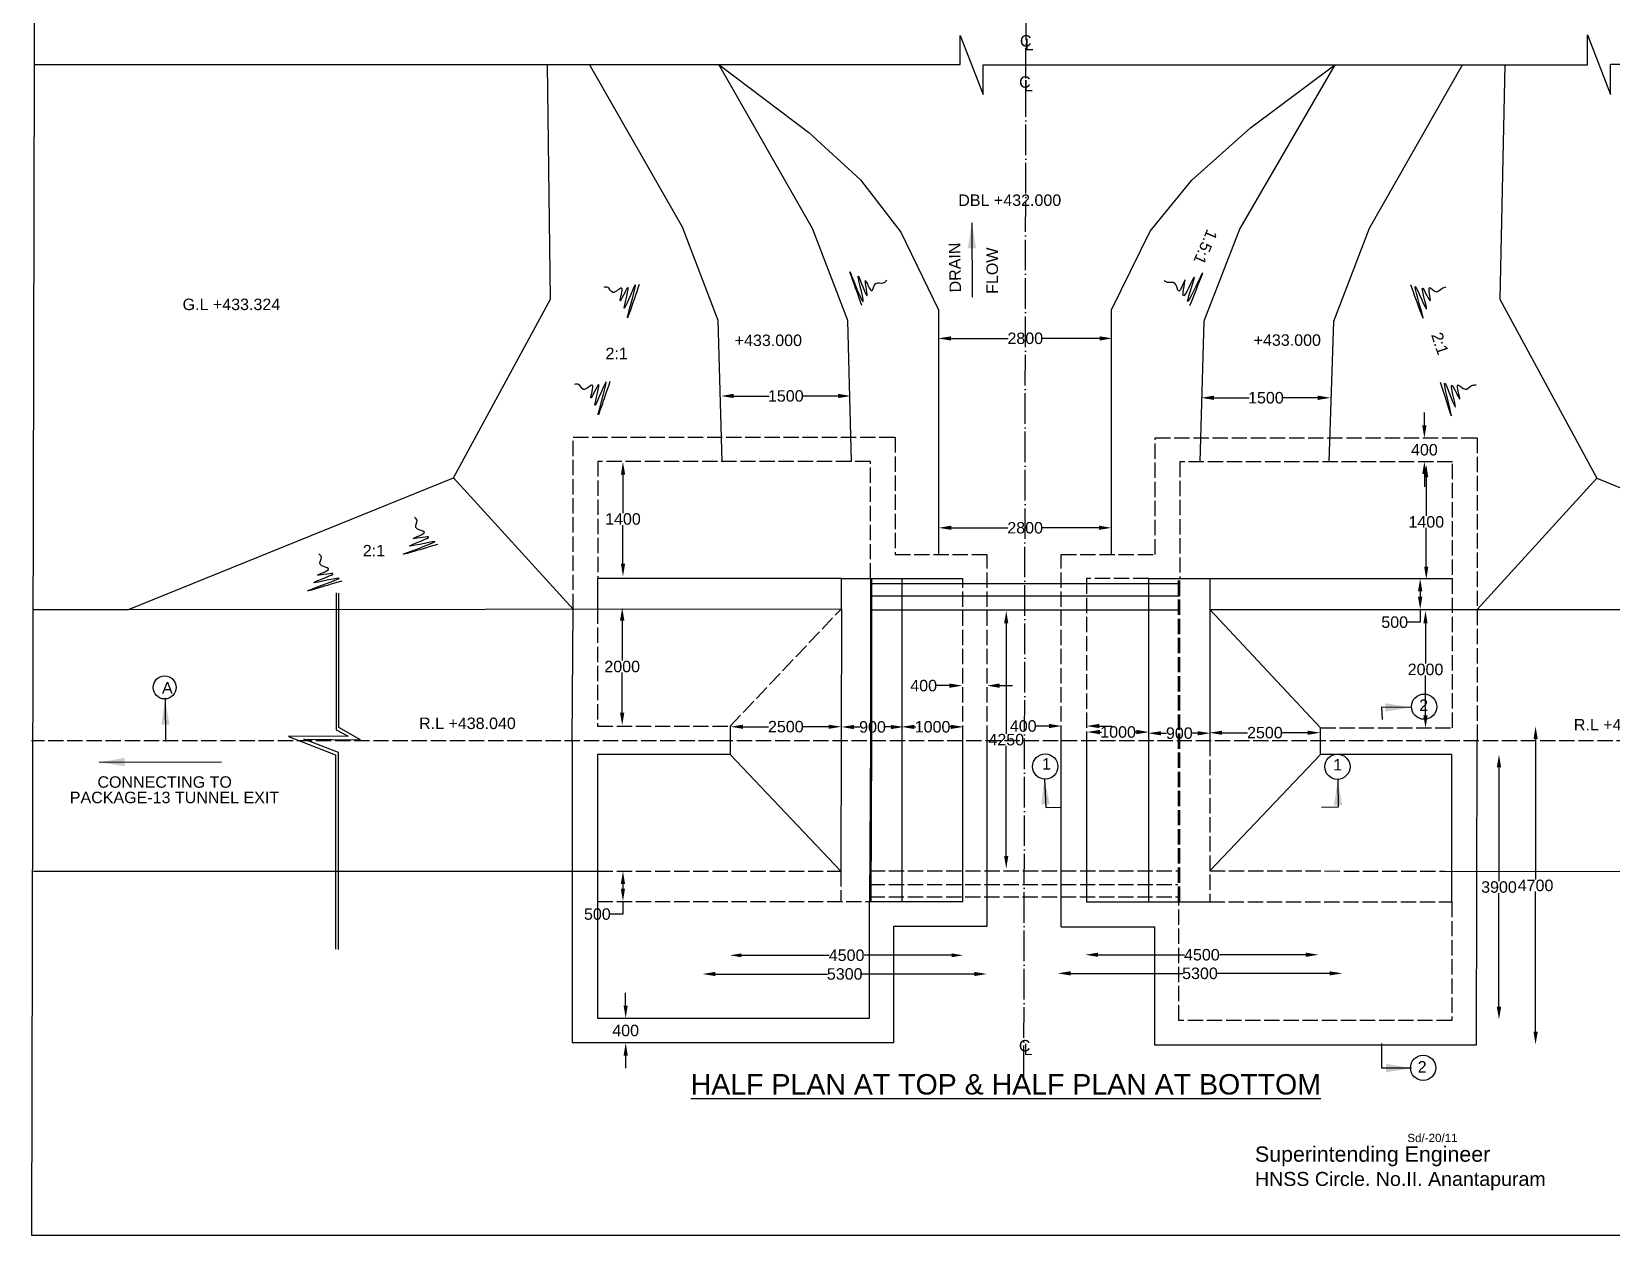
# Model space of a CAD drawing. Header units: inches. Extents: x -4107 to -2068, y -1295 to 315.
# Drawn here: x -4107 to -2868, y -1295 to -350 of the extents above; entities that cross this region are included whole.
import ezdxf

# ---------------------------------------------------------------- set-up
doc = ezdxf.new("R2010")
doc.units = ezdxf.units.IN
doc.header["$MEASUREMENT"] = 0
doc.linetypes.add('ACAD_ISO02W100', pattern=[15, 12, -3])
doc.linetypes.add('ACAD_ISO04W100', pattern=[30, 24, -3, 0, -3])
doc.layers.add('DRAWING', color=2, linetype='Continuous')
doc.styles.get("Standard").update_dxf_attribs({"font": 'arial.ttf', "height": 9})
doc.dimstyles.get("Standard").update_dxf_attribs({"dimtxt": 9, "dimasz": 10, "dimexe": 0.18, "dimexo": 0.0625, "dimgap": 0.09, "dimtad": 0, "dimtih": 1, "dimtoh": 1, "dimdec": 4, "dimzin": 0, "dimdsep": 46, "dimtxsty": 'Standard', "dimcen": 0.09, "dimse1": 1, "dimse2": 1, "dimadec": 0, "dimazin": 0, "dimtfac": 1, "dimtdec": 4, "dimtofl": 0, "dimtmove": 0, "dimatfit": 3, "dimfxl": 1, "dimtolj": 1, "dimtzin": 0, "dimarcsym": 0})

# ---------------------------------------------------------------- blocks, each defined once
blk = doc.blocks.new('*D32')
at = {"layer": 'Defpoints', "color": 0, "lineweight": -2}
for p, q in [((-3556.1, -636.3), (-3528.3, -636.3)), ((-3474.2, -636.3), (-3502.1, -636.3))]:
    blk.add_line(p, q, dxfattribs=at)
at = {"layer": 'Defpoints', "color": 0}
for p in [(-3566.1, -637.5), (-3464.2, -636.3), (-3464.2, -636.3)]:
    blk.add_point(p, dxfattribs=at)
for points in [[(-3556.1, -634.6), (-3556.1, -637.9), (-3566.1, -636.3)], [(-3474.2, -634.6), (-3474.2, -637.9), (-3464.2, -636.3)]]:
    blk.add_solid(points, dxfattribs=at)
at = {"layer": 'Defpoints', "color": 0, "insert": (-3515.2, -636.3), "char_height": 9, "attachment_point": 5}
blk.add_mtext('\\A1;1500', dxfattribs=at)
blk = doc.blocks.new('*D33')
at = {"layer": 'Defpoints', "color": 0, "lineweight": -2}
for p, q in [((-3385.7, -591.1), (-3340.9, -591.1)), ((-3269.1, -591.1), (-3313.8, -591.1))]:
    blk.add_line(p, q, dxfattribs=at)
at = {"layer": 'Defpoints', "color": 0}
for p in [(-3395.7, -591.1), (-3259.1, -591.1), (-3259.1, -591.1)]:
    blk.add_point(p, dxfattribs=at)
for points in [[(-3385.7, -589.5), (-3385.7, -592.8), (-3395.7, -591.1)], [(-3269.1, -589.5), (-3269.1, -592.8), (-3259.1, -591.1)]]:
    blk.add_solid(points, dxfattribs=at)
at = {"layer": 'Defpoints', "color": 0, "insert": (-3327.4, -591.1), "char_height": 9, "attachment_point": 5}
blk.add_mtext('\\A1;2800', dxfattribs=at)
blk = doc.blocks.new('*D34')
at = {"layer": 'Defpoints', "color": 0, "lineweight": -2}
for p, q in [((-3385.4, -739.7), (-3341.1, -739.7)), ((-3269.7, -739.7), (-3313.9, -739.7))]:
    blk.add_line(p, q, dxfattribs=at)
at = {"layer": 'Defpoints', "color": 0}
for p in [(-3395.4, -738.9), (-3259.7, -739.4), (-3259.7, -739.7)]:
    blk.add_point(p, dxfattribs=at)
for points in [[(-3385.4, -738), (-3385.4, -741.3), (-3395.4, -739.7)], [(-3269.7, -738), (-3269.7, -741.3), (-3259.7, -739.7)]]:
    blk.add_solid(points, dxfattribs=at)
at = {"layer": 'Defpoints', "color": 0, "insert": (-3327.5, -739.7), "char_height": 9, "attachment_point": 5}
blk.add_mtext('\\A1;2800', dxfattribs=at)
blk = doc.blocks.new('*D35')
at = {"layer": 'Defpoints', "color": 0, "lineweight": -2}
for p, q in [((-3179.4, -637.7), (-3151.8, -637.7)), ((-3098, -637.7), (-3125.7, -637.7))]:
    blk.add_line(p, q, dxfattribs=at)
at = {"layer": 'Defpoints', "color": 0}
for p in [(-3189.4, -637.1), (-3088, -637.7), (-3088, -637.7)]:
    blk.add_point(p, dxfattribs=at)
for points in [[(-3179.4, -636), (-3179.4, -639.4), (-3189.4, -637.7)], [(-3098, -636), (-3098, -639.4), (-3088, -637.7)]]:
    blk.add_solid(points, dxfattribs=at)
at = {"layer": 'Defpoints', "color": 0, "insert": (-3138.7, -637.7), "char_height": 9, "attachment_point": 5}
blk.add_mtext('\\A1;1500', dxfattribs=at)
blk = doc.blocks.new('*D36')
at = {"layer": 'Defpoints', "color": 0, "lineweight": -2}
for p, q in [((-3014.4, -659.3), (-3014.4, -649.3)), ((-3014.4, -697.6), (-3014.4, -707.6))]:
    blk.add_line(p, q, dxfattribs=at)
at = {"layer": 'Defpoints', "color": 0}
for p in [(-3011.8, -669.3), (-3014.4, -687.6), (-3012, -687.6)]:
    blk.add_point(p, dxfattribs=at)
for points in [[(-3016.1, -659.3), (-3012.7, -659.3), (-3014.4, -669.3)], [(-3016.1, -697.6), (-3012.7, -697.6), (-3014.4, -687.6)]]:
    blk.add_solid(points, dxfattribs=at)
at = {"layer": 'Defpoints', "color": 0, "insert": (-3014.4, -678.5), "char_height": 9, "attachment_point": 5}
blk.add_mtext('\\A1;400', dxfattribs=at)
blk = doc.blocks.new('*D37')
at = {"layer": 'Defpoints', "color": 0, "lineweight": -2}
for p, q in [((-3012.9, -700.2), (-3012.9, -730.4)), ((-3012.9, -770.1), (-3012.9, -739.8))]:
    blk.add_line(p, q, dxfattribs=at)
at = {"layer": 'Defpoints', "color": 0}
for p in [(-3011.6, -690.2), (-3012.9, -780.1), (-3012.9, -780.1)]:
    blk.add_point(p, dxfattribs=at)
for points in [[(-3014.6, -700.2), (-3011.3, -700.2), (-3012.9, -690.2)], [(-3014.6, -770.1), (-3011.3, -770.1), (-3012.9, -780.1)]]:
    blk.add_solid(points, dxfattribs=at)
at = {"layer": 'Defpoints', "color": 0, "insert": (-3012.9, -735.1), "char_height": 9, "attachment_point": 5}
blk.add_mtext('\\A1;1400', dxfattribs=at)
blk = doc.blocks.new('*D38')
at = {"layer": 'Defpoints', "color": 0, "lineweight": -2}
for p, q in [((-3017.7, -789.5), (-3017.7, -793.7)), ((-3017.7, -803.7), (-3017.7, -813.7)), ((-3017.7, -813.7), (-3027.7, -813.7))]:
    blk.add_line(p, q, dxfattribs=at)
at = {"layer": 'Defpoints', "color": 0}
for p in [(-3017.1, -779.5), (-3017.7, -803.7), (-3017, -803.7)]:
    blk.add_point(p, dxfattribs=at)
for points in [[(-3019.4, -789.5), (-3016, -789.5), (-3017.7, -779.5)], [(-3019.4, -793.7), (-3016, -793.7), (-3017.7, -803.7)]]:
    blk.add_solid(points, dxfattribs=at)
at = {"layer": 'Defpoints', "color": 0, "insert": (-3037.7, -813.7), "char_height": 9, "attachment_point": 5}
blk.add_mtext('\\A1;500', dxfattribs=at)
blk = doc.blocks.new('*D39')
at = {"layer": 'Defpoints', "color": 0, "lineweight": -2}
for p, q in [((-3013.5, -814.7), (-3013.5, -846.1)), ((-3013.5, -886.9), (-3013.5, -855.5))]:
    blk.add_line(p, q, dxfattribs=at)
at = {"layer": 'Defpoints', "color": 0}
for p in [(-3013.2, -804.7), (-3013.5, -896.9), (-3013.5, -896.9)]:
    blk.add_point(p, dxfattribs=at)
for points in [[(-3015.2, -814.7), (-3011.9, -814.7), (-3013.5, -804.7)], [(-3015.2, -886.9), (-3011.9, -886.9), (-3013.5, -896.9)]]:
    blk.add_solid(points, dxfattribs=at)
at = {"layer": 'Defpoints', "color": 0, "insert": (-3013.5, -850.8), "char_height": 9, "attachment_point": 5}
blk.add_mtext('\\A1;2000', dxfattribs=at)
blk = doc.blocks.new('*D40')
at = {"layer": 'Defpoints', "color": 0, "lineweight": -2}
for p, q in [((-3173, -900.4), (-3153.1, -900.4)), ((-3106, -900.4), (-3125.9, -900.4))]:
    blk.add_line(p, q, dxfattribs=at)
at = {"layer": 'Defpoints', "color": 0}
for p in [(-3183, -899.9), (-3096, -900.4), (-3096, -900.4)]:
    blk.add_point(p, dxfattribs=at)
for points in [[(-3173, -898.8), (-3173, -902.1), (-3183, -900.4)], [(-3106, -898.8), (-3106, -902.1), (-3096, -900.4)]]:
    blk.add_solid(points, dxfattribs=at)
at = {"layer": 'Defpoints', "color": 0, "insert": (-3139.5, -900.4), "char_height": 9, "attachment_point": 5}
blk.add_mtext('\\A1;2500', dxfattribs=at)
blk = doc.blocks.new('*D41')
at = {"layer": 'Defpoints', "color": 0, "lineweight": -2}
for p, q in [((-3221, -900.8), (-3216.6, -900.8)), ((-3192.2, -900.8), (-3196.6, -900.8))]:
    blk.add_line(p, q, dxfattribs=at)
at = {"layer": 'Defpoints', "color": 0}
for p in [(-3231, -900.1), (-3182.2, -900.8), (-3182.2, -900.8)]:
    blk.add_point(p, dxfattribs=at)
for points in [[(-3221, -899.2), (-3221, -902.5), (-3231, -900.8)], [(-3192.2, -899.2), (-3192.2, -902.5), (-3182.2, -900.8)]]:
    blk.add_solid(points, dxfattribs=at)
at = {"layer": 'Defpoints', "color": 0, "insert": (-3206.6, -900.8), "char_height": 9, "attachment_point": 5}
blk.add_mtext('\\A1;900', dxfattribs=at)
blk = doc.blocks.new('*D42')
at = {"layer": 'Defpoints', "color": 0, "lineweight": -2}
for p, q in [((-3268.9, -899.9), (-3267.7, -899.9)), ((-3240.3, -899.9), (-3241.5, -899.9))]:
    blk.add_line(p, q, dxfattribs=at)
at = {"layer": 'Defpoints', "color": 0}
for p in [(-3278.9, -901.1), (-3230.3, -899.9), (-3230.3, -899.9)]:
    blk.add_point(p, dxfattribs=at)
for points in [[(-3268.9, -898.2), (-3268.9, -901.6), (-3278.9, -899.9)], [(-3240.3, -898.2), (-3240.3, -901.6), (-3230.3, -899.9)]]:
    blk.add_solid(points, dxfattribs=at)
at = {"layer": 'Defpoints', "color": 0, "insert": (-3254.6, -899.9), "char_height": 9, "attachment_point": 5}
blk.add_mtext('\\A1;1000', dxfattribs=at)
blk = doc.blocks.new('*D43')
at = {"layer": 'Defpoints', "color": 0, "lineweight": -2}
for p, q in [((-3308.8, -895.2), (-3318.8, -895.2)), ((-3269.4, -895.2), (-3259.4, -895.2))]:
    blk.add_line(p, q, dxfattribs=at)
at = {"layer": 'Defpoints', "color": 0}
for p in [(-3298.8, -902.5), (-3279.4, -895.2), (-3279.4, -901.5)]:
    blk.add_point(p, dxfattribs=at)
for points in [[(-3308.8, -893.5), (-3308.8, -896.8), (-3298.8, -895.2)], [(-3269.4, -893.5), (-3269.4, -896.8), (-3279.4, -895.2)]]:
    blk.add_solid(points, dxfattribs=at)
at = {"layer": 'Defpoints', "color": 0, "insert": (-3329, -895.2), "char_height": 9, "attachment_point": 5}
blk.add_mtext('\\A1;400', dxfattribs=at)
blk = doc.blocks.new('*D44')
at = {"layer": 'Defpoints', "color": 0, "lineweight": -2}
for p, q in [((-3386.9, -863.5), (-3396.9, -863.5)), ((-3347.4, -863.5), (-3337.4, -863.5))]:
    blk.add_line(p, q, dxfattribs=at)
at = {"layer": 'Defpoints', "color": 0}
for p in [(-3357.4, -863.5), (-3376.9, -870.8), (-3357.4, -869.9)]:
    blk.add_point(p, dxfattribs=at)
for points in [[(-3386.9, -861.8), (-3386.9, -865.2), (-3376.9, -863.5)], [(-3347.4, -861.8), (-3347.4, -865.2), (-3357.4, -863.5)]]:
    blk.add_solid(points, dxfattribs=at)
at = {"layer": 'Defpoints', "color": 0, "insert": (-3407.1, -863.5), "char_height": 9, "attachment_point": 5}
blk.add_mtext('\\A1;400', dxfattribs=at)
blk = doc.blocks.new('*D45')
at = {"layer": 'Defpoints', "color": 0, "lineweight": -2}
for p, q in [((-3414.4, -895.8), (-3413.2, -895.8)), ((-3385.9, -895.8), (-3387.1, -895.8))]:
    blk.add_line(p, q, dxfattribs=at)
at = {"layer": 'Defpoints', "color": 0}
for p in [(-3424.4, -897), (-3375.9, -895.8), (-3375.9, -895.8)]:
    blk.add_point(p, dxfattribs=at)
for points in [[(-3414.4, -894.2), (-3414.4, -897.5), (-3424.4, -895.8)], [(-3385.9, -894.2), (-3385.9, -897.5), (-3375.9, -895.8)]]:
    blk.add_solid(points, dxfattribs=at)
at = {"layer": 'Defpoints', "color": 0, "insert": (-3400.1, -895.8), "char_height": 9, "attachment_point": 5}
blk.add_mtext('\\A1;1000', dxfattribs=at)
blk = doc.blocks.new('*D46')
at = {"layer": 'Defpoints', "color": 0, "lineweight": -2}
for p, q in [((-3461.6, -895.9), (-3457.2, -895.9)), ((-3432.8, -895.9), (-3437.2, -895.9))]:
    blk.add_line(p, q, dxfattribs=at)
at = {"layer": 'Defpoints', "color": 0}
for p in [(-3471.6, -895.2), (-3422.8, -895.9), (-3422.8, -895.9)]:
    blk.add_point(p, dxfattribs=at)
for points in [[(-3461.6, -894.3), (-3461.6, -897.6), (-3471.6, -895.9)], [(-3432.8, -894.3), (-3432.8, -897.6), (-3422.8, -895.9)]]:
    blk.add_solid(points, dxfattribs=at)
at = {"layer": 'Defpoints', "color": 0, "insert": (-3447.2, -895.9), "char_height": 9, "attachment_point": 5}
blk.add_mtext('\\A1;900', dxfattribs=at)
blk = doc.blocks.new('*D47')
at = {"layer": 'Defpoints', "color": 0, "lineweight": -2}
for p, q in [((-3548.7, -895.7), (-3528.8, -895.7)), ((-3481.7, -895.7), (-3501.6, -895.7))]:
    blk.add_line(p, q, dxfattribs=at)
at = {"layer": 'Defpoints', "color": 0}
for p in [(-3558.7, -895.2), (-3471.7, -895.7), (-3471.7, -895.7)]:
    blk.add_point(p, dxfattribs=at)
for points in [[(-3548.7, -894.1), (-3548.7, -897.4), (-3558.7, -895.7)], [(-3481.7, -894.1), (-3481.7, -897.4), (-3471.7, -895.7)]]:
    blk.add_solid(points, dxfattribs=at)
at = {"layer": 'Defpoints', "color": 0, "insert": (-3515.2, -895.7), "char_height": 9, "attachment_point": 5}
blk.add_mtext('\\A1;2500', dxfattribs=at)
blk = doc.blocks.new('*D48')
at = {"layer": 'Defpoints', "color": 0, "lineweight": -2}
for p, q in [((-3642.9, -697.9), (-3642.9, -728.2)), ((-3642.9, -767.8), (-3642.9, -737.5))]:
    blk.add_line(p, q, dxfattribs=at)
at = {"layer": 'Defpoints', "color": 0}
for p in [(-3641.6, -687.9), (-3642.9, -777.8), (-3642.9, -777.8)]:
    blk.add_point(p, dxfattribs=at)
for points in [[(-3644.5, -697.9), (-3641.2, -697.9), (-3642.9, -687.9)], [(-3644.5, -767.8), (-3641.2, -767.8), (-3642.9, -777.8)]]:
    blk.add_solid(points, dxfattribs=at)
at = {"layer": 'Defpoints', "color": 0, "insert": (-3642.9, -732.8), "char_height": 9, "attachment_point": 5}
blk.add_mtext('\\A1;1400', dxfattribs=at)
blk = doc.blocks.new('*D49')
at = {"layer": 'Defpoints', "color": 0, "lineweight": -2}
for p, q in [((-3643.5, -812.4), (-3643.5, -843.8)), ((-3643.5, -884.6), (-3643.5, -853.2))]:
    blk.add_line(p, q, dxfattribs=at)
at = {"layer": 'Defpoints', "color": 0}
for p in [(-3643.1, -802.4), (-3643.5, -894.6), (-3643.5, -894.6)]:
    blk.add_point(p, dxfattribs=at)
for points in [[(-3645.2, -812.4), (-3641.8, -812.4), (-3643.5, -802.4)], [(-3645.2, -884.6), (-3641.8, -884.6), (-3643.5, -894.6)]]:
    blk.add_solid(points, dxfattribs=at)
at = {"layer": 'Defpoints', "color": 0, "insert": (-3643.5, -848.5), "char_height": 9, "attachment_point": 5}
blk.add_mtext('\\A1;2000', dxfattribs=at)
blk = doc.blocks.new('*D50')
at = {"layer": 'Defpoints', "color": 0, "lineweight": -2}
for p, q in [((-3550, -1075), (-3481.2, -1075)), ((-3385.1, -1075), (-3453.8, -1075))]:
    blk.add_line(p, q, dxfattribs=at)
at = {"layer": 'Defpoints', "color": 0}
for p in [(-3559, -906.9), (-3376.1, -907.5), (-3376.1, -1075)]:
    blk.add_point(p, dxfattribs=at)
for points in [[(-3550, -1073.5), (-3550, -1076.5), (-3559, -1075)], [(-3385.1, -1073.5), (-3385.1, -1076.5), (-3376.1, -1075)]]:
    blk.add_solid(points, dxfattribs=at)
at = {"layer": 'Defpoints', "color": 0, "insert": (-3467.5, -1075), "char_height": 9, "attachment_point": 5}
blk.add_mtext('\\A1;4500', dxfattribs=at)
blk = doc.blocks.new('*D51')
at = {"layer": 'Defpoints', "color": 0, "lineweight": -2}
for p, q in [((-3570.5, -1089.7), (-3482.5, -1089.7)), ((-3367.4, -1089.7), (-3455.5, -1089.7))]:
    blk.add_line(p, q, dxfattribs=at)
at = {"layer": 'Defpoints', "color": 0}
for p in [(-3357.4, -1052.2), (-3580.5, -1089.7), (-3580.5, -1089.7)]:
    blk.add_point(p, dxfattribs=at)
for points in [[(-3570.5, -1088), (-3570.5, -1091.3), (-3580.5, -1089.7)], [(-3367.4, -1088), (-3367.4, -1091.3), (-3357.4, -1089.7)]]:
    blk.add_solid(points, dxfattribs=at)
at = {"layer": 'Defpoints', "color": 0, "insert": (-3469, -1089.7), "char_height": 9, "attachment_point": 5}
blk.add_mtext('\\A1;5300', dxfattribs=at)
blk = doc.blocks.new('*D52')
at = {"layer": 'Defpoints', "color": 0, "lineweight": -2}
for p, q in [((-3270.3, -1074.6), (-3202.6, -1074.6)), ((-3107.4, -1074.6), (-3175.2, -1074.6))]:
    blk.add_line(p, q, dxfattribs=at)
at = {"layer": 'Defpoints', "color": 0}
for p in [(-3280.3, -906.4), (-3097.4, -907), (-3097.4, -1074.6)]:
    blk.add_point(p, dxfattribs=at)
for points in [[(-3270.3, -1072.9), (-3270.3, -1076.2), (-3280.3, -1074.6)], [(-3107.4, -1072.9), (-3107.4, -1076.2), (-3097.4, -1074.6)]]:
    blk.add_solid(points, dxfattribs=at)
at = {"layer": 'Defpoints', "color": 0, "insert": (-3188.9, -1074.6), "char_height": 9, "attachment_point": 5}
blk.add_mtext('\\A1;4500', dxfattribs=at)
blk = doc.blocks.new('*D53')
at = {"layer": 'Defpoints', "color": 0, "lineweight": -2}
for p, q in [((-3291.9, -1089.2), (-3203.9, -1089.2)), ((-3088.8, -1089.2), (-3176.8, -1089.2))]:
    blk.add_line(p, q, dxfattribs=at)
at = {"layer": 'Defpoints', "color": 0}
for p in [(-3078.8, -1051.7), (-3301.9, -1089.2), (-3301.9, -1089.2)]:
    blk.add_point(p, dxfattribs=at)
for points in [[(-3291.9, -1087.5), (-3291.9, -1090.8), (-3301.9, -1089.2)], [(-3088.8, -1087.5), (-3088.8, -1090.8), (-3078.8, -1089.2)]]:
    blk.add_solid(points, dxfattribs=at)
at = {"layer": 'Defpoints', "color": 0, "insert": (-3190.4, -1089.2), "char_height": 9, "attachment_point": 5}
blk.add_mtext('\\A1;5300', dxfattribs=at)
blk = doc.blocks.new('*D54')
at = {"layer": 'Defpoints', "color": 0, "lineweight": -2}
for p, q in [((-2955.9, -927.6), (-2955.9, -1016.8)), ((-2955.9, -1115.4), (-2955.9, -1026.2))]:
    blk.add_line(p, q, dxfattribs=at)
at = {"layer": 'Defpoints', "color": 0}
for p in [(-2992.9, -917.6), (-2955.9, -917.6), (-2993, -1125.4)]:
    blk.add_point(p, dxfattribs=at)
for points in [[(-2957.6, -927.6), (-2954.2, -927.6), (-2955.9, -917.6)], [(-2957.6, -1115.4), (-2954.2, -1115.4), (-2955.9, -1125.4)]]:
    blk.add_solid(points, dxfattribs=at)
at = {"layer": 'Defpoints', "color": 0, "insert": (-2955.9, -1021.5), "char_height": 9, "attachment_point": 5}
blk.add_mtext('\\A1;3900', dxfattribs=at)
blk = doc.blocks.new('*D55')
at = {"layer": 'Defpoints', "color": 0, "lineweight": -2}
for p, q in [((-2927.2, -905.4), (-2927.2, -1015.5)), ((-2927.2, -1135), (-2927.2, -1024.9))]:
    blk.add_line(p, q, dxfattribs=at)
at = {"layer": 'Defpoints', "color": 0}
for p in [(-2991.8, -895.4), (-2993.9, -1145), (-2927.2, -1145)]:
    blk.add_point(p, dxfattribs=at)
for points in [[(-2928.8, -905.4), (-2925.5, -905.4), (-2927.2, -895.4)], [(-2928.8, -1135), (-2925.5, -1135), (-2927.2, -1145)]]:
    blk.add_solid(points, dxfattribs=at)
at = {"layer": 'Defpoints', "color": 0, "insert": (-2927.2, -1020.2), "char_height": 9, "attachment_point": 5}
blk.add_mtext('\\A1;4700', dxfattribs=at)
blk = doc.blocks.new('*D56')
at = {"layer": 'Defpoints', "color": 0, "lineweight": -2}
for p, q in [((-3642.9, -1019), (-3642.9, -1022.7)), ((-3642.9, -1032.7), (-3642.9, -1042.7)), ((-3642.9, -1042.7), (-3652.9, -1042.7))]:
    blk.add_line(p, q, dxfattribs=at)
at = {"layer": 'Defpoints', "color": 0}
for p in [(-3642.1, -1009), (-3643.5, -1032.7), (-3642.9, -1032.7)]:
    blk.add_point(p, dxfattribs=at)
for points in [[(-3644.6, -1019), (-3641.3, -1019), (-3642.9, -1009)], [(-3644.6, -1022.7), (-3641.3, -1022.7), (-3642.9, -1032.7)]]:
    blk.add_solid(points, dxfattribs=at)
at = {"layer": 'Defpoints', "color": 0, "insert": (-3663, -1042.7), "char_height": 9, "attachment_point": 5}
blk.add_mtext('\\A1;500', dxfattribs=at)
blk = doc.blocks.new('*D57')
at = {"layer": 'Defpoints', "color": 0, "lineweight": -2}
for p, q in [((-3640.8, -1114.4), (-3640.8, -1104.4)), ((-3640.8, -1153.6), (-3640.8, -1163.6))]:
    blk.add_line(p, q, dxfattribs=at)
at = {"layer": 'Defpoints', "color": 0}
for p in [(-3643.3, -1124.4), (-3643.5, -1143.6), (-3640.8, -1143.6)]:
    blk.add_point(p, dxfattribs=at)
for points in [[(-3642.4, -1114.4), (-3639.1, -1114.4), (-3640.8, -1124.4)], [(-3642.4, -1153.6), (-3639.1, -1153.6), (-3640.8, -1143.6)]]:
    blk.add_solid(points, dxfattribs=at)
at = {"layer": 'Defpoints', "color": 0, "insert": (-3640.8, -1134), "char_height": 9, "attachment_point": 5}
blk.add_mtext('\\A1;400', dxfattribs=at)
blk = doc.blocks.new('*D60')
at = {"layer": 'Defpoints', "color": 0, "lineweight": -2}
for p, q in [((-3342.3, -814.7), (-3342.3, -901.2)), ((-3342.3, -997.1), (-3342.3, -910.6))]:
    blk.add_line(p, q, dxfattribs=at)
at = {"layer": 'Defpoints', "color": 0}
for p in [(-3335.7, -804.7), (-3342.3, -1007.1), (-3339.1, -1007.1)]:
    blk.add_point(p, dxfattribs=at)
for points in [[(-3344, -814.7), (-3340.7, -814.7), (-3342.3, -804.7)], [(-3344, -997.1), (-3340.7, -997.1), (-3342.3, -1007.1)]]:
    blk.add_solid(points, dxfattribs=at)
at = {"layer": 'Defpoints', "color": 0, "insert": (-3342.3, -905.9), "char_height": 9, "attachment_point": 5}
blk.add_mtext('\\A1;4250', dxfattribs=at)

msp = doc.modelspace()

# ---------------------------------------------------------------- linework, layer by layer
at = {"color": 0}
for points in [[(-2551.29851, -1294.71194), (-4106.59373, -1294.71194), (-4102.88209, 313.93324), (-2549.93104, 314.57726)], [(-4104.29437, -376.22647), (-3378.35573, -376.22647), (-3378.35573, -353.4148), (-3360.45212, -399.81088), (-3360.45212, -376.40922), (-2886.36227, -376.40922), (-2886.36227, -352.88997), (-2868.34583, -399.77158), (-2868.34583, -376.0618), (-2549.93104, -376.0618), (-2551.29851, -1294.71194)], [(-4030.7949, -803.87505), (-3775.84929, -700.57852), (-3699.68923, -560.36137), (-3702.00548, -376.22647)], [(-3565.0206, -687.54776), (-3568.15704, -577.1984), (-3596.12194, -503.94898), (-3669.15206, -376.22647)], [(-3463.73708, -687.54776), (-3466.58632, -577.09333), (-3494.36761, -504.82825), (-3567.74613, -376.22647), (-3497.05499, -429.60778), (-3456.52892, -466.68185), (-3424.88517, -507.67314), (-3395.3302, -568.76711), (-3395.3302, -760.55468)], [(-3259.80388, -760.55468), (-3259.80388, -568.64891), (-3229.54448, -507.07712), (-3196.86234, -466.90184), (-3150.674, -425.90208), (-3084.64586, -376.40922), (-3159.03371, -504.79826), (-3187.37218, -577.53865), (-3190.62405, -687.84856)], [(-3089.1915, -687.84856), (-3085.5172, -577.65906), (-3057.43864, -504.74065), (-2984.42558, -376.40922)], [(-2951.40526, -376.40922), (-2955.1458, -560.37557), (-2879.04662, -700.85833), (-2973.06499, -803.70547)], [(-3681.98117, -803.44675), (-3775.84929, -700.57852)], [(-2879.04662, -700.85833), (-2626.28217, -803.74244)], [(-4105.20304, -803.6417), (-4030.7949, -803.87505), (-3471.613, -803.18845), (-3471.613, -779.3871), (-3662.77723, -779.3871), (-3662.77723, -802.96236)], [(-3471.613, -779.3871), (-3424.33236, -779.3871), (-3424.33236, -906.68329)], [(-3448.83776, -779.3871), (-3448.83776, -906.68329)], [(-3447.97268, -779.3871), (-3447.97268, -906.68329)], [(-3424.33236, -779.3871), (-3376.38756, -779.3871)], [(-3230.85822, -779.55932), (-3230.85822, -906.68329)], [(-3230.85822, -779.55932), (-2992.30701, -779.55932)], [(-3182.63044, -779.55932), (-3182.63044, -906.68329)], [(-3867.8839, -790.62598), (-3867.8839, -898.14425), (-3858.53369, -903.15065), (-3905.16363, -903.34859), (-3868.37095, -917.66906), (-3868.37095, -1070.27143)], [(-3866.1039, -1070.40916), (-3866.1039, -915.94242), (-3893.11858, -905.45554), (-3848.63231, -905.88239), (-3865.78034, -896.379), (-3865.78034, -790.92471)], [(-3448.83776, -783.38589), (-3206.10248, -783.38589)], [(-3682.7055, -906.68329), (-3681.98117, -803.44675)], [(-3471.613, -803.18845), (-3472.0455, -1008.93115)], [(-3448.83776, -793.15443), (-3206.10248, -793.15443)], [(-3448.83776, -803.91968), (-3206.10248, -803.91968)], [(-3182.63044, -803.68314), (-2550.56769, -803.75051)], [(-3095.84524, -896.50353), (-3182.63044, -803.68314)], [(-3558.9471, -895.32591), (-3558.9471, -917.37773), (-3662.77723, -917.37773), (-3662.77723, -1124.28989), (-3449.52856, -1124.28989), (-3449.52856, -1032.73128)], [(-3682.7055, -906.68329), (-3682.7055, -1143.49483), (-3430.51172, -1143.49483), (-3430.51172, -1052.1704), (-3357.31504, -1052.1704), (-3357.31504, -906.68329)], [(-3449.52856, -1032.73128), (-3376.38756, -1032.73128), (-3376.38756, -906.68329)], [(-3448.83776, -906.68329), (-3449.52856, -1032.73128)], [(-3447.97268, -906.68329), (-3448.61356, -1032.73128)], [(-3424.33236, -906.68329), (-3424.33236, -1032.73128)], [(-3299.22305, -1052.70042), (-3299.22305, -906.68329)], [(-3299.22305, -1052.70042), (-3226.11484, -1052.70042), (-3226.11484, -1145.20369), (-2973.58743, -1145.20369), (-2973.06499, -906.68329)], [(-3279.25598, -906.68329), (-3279.25598, -1033.10388), (-3182.94718, -1033.10388)], [(-3230.85822, -906.68329), (-3230.85822, -1033.10388)], [(-2992.91712, -1033.10388), (-2992.91712, -917.53225), (-3095.84524, -917.53225), (-3095.84524, -906.68329)], [(-3472.0455, -1008.93115), (-3558.9471, -917.37773)], [(-3095.84524, -917.53225), (-3182.63044, -1008.73108)], [(-4105.28925, -1008.93115), (-3662.77723, -1008.93115)], [(-2998.73819, -1009.00481), (-2550.87421, -1009.67149)]]:
    msp.add_lwpolyline(points, dxfattribs=at)
at = {"color": 0, "linetype": 'ACAD_ISO04W100'}
msp.add_lwpolyline([(-3328.4637, -1169.8167), (-3325.57371, 254.92723)], dxfattribs=at)
at = {"color": 0, "linetype": 'ACAD_ISO02W100'}
for points in [[(-3681.98117, -803.44675), (-3681.98117, -668.66437), (-3429.42966, -668.66437), (-3429.42966, -760.55468), (-3357.31504, -760.55468)], [(-3299.22305, -906.68329), (-3299.22305, -760.55468), (-3225.51236, -760.55468), (-3225.51236, -669.00668), (-2973.06499, -669.00668), (-2973.06499, -906.68329)], [(-3448.83776, -779.3871), (-3448.83776, -687.54776), (-3662.70629, -687.54776), (-3662.70629, -779.3871)], [(-3095.84524, -906.68329), (-3095.84524, -896.50353), (-2992.30701, -896.50353), (-2992.30701, -687.84856), (-3206.10248, -687.84856), (-3206.10248, -779.74062)], [(-3357.31504, -906.68329), (-3357.31504, -760.55468)], [(-3376.38756, -906.68329), (-3376.38756, -779.3871)], [(-3230.85822, -779.55932), (-3279.25598, -779.55932), (-3279.25598, -906.68329)], [(-3207.27561, -1033.03185), (-3207.27561, -779.78282)], [(-3206.10248, -1033.03185), (-3206.10248, -779.78282)], [(-3662.77723, -802.96236), (-3662.77723, -895.32591), (-3558.9471, -895.32591)], [(-3558.9471, -895.32591), (-3471.613, -803.18845)], [(-2566.65729, -906.68329), (-4106.67977, -906.68329)], [(-3182.63044, -906.68329), (-3182.63044, -1033.10388)], [(-3662.77723, -1008.93115), (-3472.0455, -1008.93115), (-3472.0455, -1032.73128)], [(-3449.39676, -1008.68165), (-3207.78004, -1008.68165)], [(-3182.63044, -1008.73108), (-2998.73819, -1009.00481)], [(-3449.45639, -1019.56358), (-3207.78004, -1019.56358)], [(-3662.77723, -1032.73128), (-3449.52856, -1032.73128)], [(-3449.50889, -1029.14261), (-3207.78004, -1029.14261)], [(-3182.94718, -1033.10388), (-2992.91712, -1033.10388), (-2992.91712, -1126.04339), (-3206.94328, -1126.04339), (-3206.94328, -1033.10388)]]:
    msp.add_lwpolyline(points, dxfattribs=at)
at = {"color": 0}
for points in [[(-3455.46699, -565.25011), (-3464.55111, -539.7882), (-3454.42909, -562.15936), (-3458.35519, -542.17855), (-3451.30061, -557.50129), (-3452.71143, -545.61084), (-3447.74255, -553.7012), (-3444.49133, -547.93991), (-3438.7862, -547.63339), (-3436.08714, -545.54949)], [(-3198.25903, -565.19387), (-3188.85492, -540.51112), (-3200.09083, -561.93777), (-3194.95895, -543.15571), (-3203.60196, -557.51213), (-3202.25154, -545.31455), (-3207.00514, -554.00398), (-3210.0302, -547.95922), (-3216.08033, -547.14962), (-3218.40307, -545.63839)], [(-3630.21084, -548.85415), (-3639.28138, -574.11205), (-3633.51327, -549.37607), (-3641.92476, -567.37457), (-3639.16235, -551.25087), (-3645.10595, -561.72447), (-3644.01857, -551.6778), (-3650.89974, -555.07593), (-3654.74074, -551.12217), (-3657.97905, -551.22608)], [(-3025.36499, -548.71678), (-3015.54786, -574.03645), (-3021.33157, -550.46555), (-3012.65593, -567.87761), (-3015.69998, -551.75816), (-3009.76415, -561.49062), (-3010.1447, -551.22593), (-3005.19806, -554.49539), (-3000.70796, -551.91024), (-2997.20737, -550.7697)], [(-3653.12082, -624.96091), (-3662.246, -650.19911), (-3656.42438, -625.47568), (-3664.87479, -643.45593), (-3662.0775, -627.33825), (-3668.04375, -637.79896), (-3666.93463, -627.75466), (-3673.82314, -631.13789), (-3677.65558, -627.17584), (-3680.8941, -627.27274)], [(-3001.93029, -625.32677), (-2993.33257, -650.85697), (-2998.22531, -626.29524), (-2989.99109, -644.95505), (-2992.73594, -627.9049), (-2986.59002, -638.69533), (-2988.02211, -627.48759), (-2982.41325, -631.06448), (-2977.40119, -628.14336), (-2973.82105, -627.60678)], [(-3788.39064, -752.74332), (-3814.24857, -759.92687), (-3790.72409, -750.34885), (-3810.27522, -753.8776), (-3795.51731, -746.82011), (-3807.50018, -748.01734), (-3798.67062, -743.10235), (-3805.41902, -739.44763), (-3804.40985, -734.02849), (-3806.36503, -731.44494)], [(-3863.43649, -781.48222), (-3889.29443, -788.66577), (-3865.76995, -779.08775), (-3885.32108, -782.6165), (-3870.56316, -775.55901), (-3882.54603, -776.75624), (-3873.71648, -771.84125), (-3880.46487, -768.18653), (-3879.45571, -762.76739), (-3881.41089, -760.18384)]]:
    msp.add_spline(points, degree=3, dxfattribs=at)
at = {"layer": 'Defpoints', "color": 0}
for centre, radius in [((-4002.35821, -864.8945), 9.00147), ((-3014.61059, -879.98554), 9.89851), ((-3311.73077, -926.96684), 9.89851), ((-3082.61392, -927.08509), 9.89851), ((-3015.38606, -1163.26316), 9.89851)]:
    msp.add_circle(centre, radius, dxfattribs=at)

# ---------------------------------------------------------------- texts
for s, p in [('C', (-3331.58659, -362.24975)), ('L', (-3327.85343, -365.1362)), ('C', (-3332.25339, -394.51041)), ('L', (-3328.52024, -397.39686)), ('A', (-4004.40874, -869.70541)), ('2', (-3018.48624, -883.3221)), ('1', (-3314.24719, -929.33442)), ('1', (-3085.94494, -930.04304)), ('C', (-3332.39636, -1150.40119)), ('L', (-3328.6632, -1153.28764)), ('2', (-3019.63234, -1166.97799))]:
    msp.add_text(s, height=9, dxfattribs=at).set_placement(p)
at = {"layer": 'DRAWING', "color": 0}
for s, height, p in [('DBL +432.000', 9, (-3379.94256, -487.20583)), ('G.L +433.324', 9, (-3988.25317, -568.92595)), ('+433.000', 9, (-3555.28117, -597.10444)), ('+433.000', 9, (-3148.32207, -596.93687)), ('2:1', 9, (-3656.60614, -607.40331)), ('2:1', 9, (-3846.95658, -762.11863)), ('R.L +438.040', 9, (-3802.78658, -897.53562)), ('R.L +438.040', 9, (-2897.19039, -898.60717)), ('CONNECTING TO', 9, (-4055.05698, -943.58115)), ('PACKAGE-13 TUNNEL EXIT', 9, (-4076.71313, -955.68466)), ('%%UHALF PLAN AT TOP & HALF PLAN AT BOTTOM', 16, (-3589.78054, -1184.18722)), ('Sd/-20/11', 6.5, (-3027.75552, -1221.49006))]:
    msp.add_text(s, height=height, dxfattribs=at).set_placement(p)
for s, rotation, p in [('1.5:1', 246.44490761, (-3184.56508, -504.83311)), ('DRAIN ', 91.02418149, (-3377.73495, -554.97909)), ('FLOW', 90, (-3348.82367, -556.16996)), ('2:1', 288.81553069, (-3009.27295, -588.25386))]:
    msp.add_text(s, height=9, rotation=rotation, dxfattribs=at).set_placement(p)
at = {"layer": 'DRAWING', "color": 0, "insert": (-3147.26039, -1224.92315), "char_height": 12, "width": 228.0286494, "attachment_point": 1}
msp.add_mtext('Superintending Engineer \\H11.0000;HNSS Circle. No.II. Anantapuram', dxfattribs=at)

# ---------------------------------------------------------------- dimensions: what is measured, and where the dimension line sits
at = {"layer": 'Defpoints', "color": 0}
for base, p1, p2, text, picture, middle in [((-3259.05226, -591.14883), (-3395.66433, -591.14883), (-3259.05226, -591.14883), '2800', '*D33', (-3327.35829, -591.14883)), ((-3464.21449, -636.25621), (-3566.14336, -637.51318), (-3464.21449, -636.25621), '1500', '*D32', (-3515.17893, -636.25621)), ((-3088.04806, -637.71168), (-3189.44892, -637.07264), (-3088.04806, -637.71168), '1500', '*D35', (-3138.74849, -637.71168)), ((-3259.68664, -739.66459), (-3395.35259, -738.89023), (-3259.68664, -739.40647), '2800', '*D34', (-3327.51962, -739.66459)), ((-3471.69248, -895.7411), (-3558.72505, -895.20281), (-3471.69248, -895.7411), '2500', '*D47', (-3515.20877, -895.7411)), ((-3422.77938, -895.94226), (-3471.6021, -895.23205), (-3422.77938, -895.94226), '900', '*D46', (-3447.19074, -895.94226)), ((-3375.85597, -895.84243), (-3424.44168, -897.02611), (-3375.85597, -895.84243), '1000', '*D45', (-3400.14882, -895.84243)), ((-3230.31928, -899.88762), (-3278.90499, -901.07131), (-3230.31928, -899.88762), '1000', '*D42', (-3254.61213, -899.88762)), ((-3182.20757, -900.83457), (-3231.03029, -900.12436), (-3182.20757, -900.83457), '900', '*D41', (-3206.61893, -900.83457)), ((-3095.95459, -900.42926), (-3182.98717, -899.89097), (-3095.95459, -900.42926), '2500', '*D40', (-3139.47088, -900.42926)), ((-3097.44342, -1074.55962), (-3280.34319, -906.42265), (-3097.44342, -907.04311), '4500', '*D52', (-3188.89331, -1074.55962)), ((-3580.50652, -1089.65344), (-3357.42817, -1052.15583), (-3580.50652, -1089.65344), '5300', '*D51', (-3468.96735, -1089.65344)), ((-3301.89899, -1089.17491), (-3078.82064, -1051.67731), (-3301.89899, -1089.17491), '5300', '*D53', (-3190.35981, -1089.17491))]:
    dim = msp.add_linear_dim(base=base, p1=p1, p2=p2, text=text, dimstyle='Standard', dxfattribs=at)
    dim.commit()
    dim.dimension.update_dxf_attribs({"geometry": picture, "text_midpoint": middle})
for base, p1, p2, text, picture, middle in [((-3014.40686, -687.62196), (-3011.84506, -669.31579), (-3012.04212, -687.62196), '400', '*D36', (-3014.40686, -678.46887)), ((-3642.87166, -777.77714), (-3641.56518, -687.91606), (-3642.87166, -777.77714), '1400', '*D48', (-3642.87166, -732.8466)), ((-3012.92605, -780.06041), (-3011.61957, -690.19933), (-3012.92605, -780.06041), '1400', '*D37', (-3012.92605, -735.12987)), ((-3017.69375, -803.68149), (-3017.09543, -779.5365), (-3016.97576, -803.68149), '500', '*D38', (-3037.71076, -813.68149)), ((-3643.49173, -894.62537), (-3643.14843, -802.38249), (-3643.49173, -894.62537), '2000', '*D49', (-3643.49173, -848.50393)), ((-3342.32033, -1007.10889), (-3335.65404, -804.66714), (-3339.13483, -1007.10889), '4250', '*D60', (-3342.32033, -905.88801)), ((-3013.54612, -896.90864), (-3013.20282, -804.66576), (-3013.54612, -896.90864), '2000', '*D39', (-3013.54612, -850.7872)), ((-2927.15093, -1145.03008), (-2991.79355, -895.35962), (-2993.9483, -1145.03008), '4700', '*D55', (-2927.15093, -1020.19485)), ((-2955.89854, -917.57531), (-2992.96056, -1125.41972), (-2992.86754, -917.57531), '3900', '*D54', (-2955.89854, -1021.49752)), ((-3642.94632, -1032.70983), (-3642.11667, -1008.95308), (-3643.49943, -1032.70983), '500', '*D56', (-3662.96334, -1042.70983)), ((-3640.76547, -1143.63647), (-3643.32104, -1124.40611), (-3643.49141, -1143.63647), '400', '*D57', (-3640.76547, -1134.02129))]:
    dim = msp.add_linear_dim(base=base, p1=p1, p2=p2, angle=90, text=text, dimstyle='Standard', dxfattribs=at)
    dim.commit()
    dim.dimension.update_dxf_attribs({"geometry": picture, "text_midpoint": middle})
for base, p1, p2, picture, middle in [((-3357.44619, -863.49589), (-3376.88047, -870.83474), (-3357.44619, -869.88779), '*D44', (-3407.07859, -863.49589)), ((-3279.379, -895.15288), (-3298.81328, -902.49173), (-3279.379, -901.54478), '*D43', (-3329.0114, -895.15288))]:
    dim = msp.add_linear_dim(base=base, p1=p1, p2=p2, text='400', dimstyle='Standard', dxfattribs=at)
    dim.commit()
    dim.dimension.update_dxf_attribs({"geometry": picture, "text_midpoint": middle, "dimtype": 160})
dim = msp.add_linear_dim(base=(-3376.05096, -1075.03814), p1=(-3558.95072, -906.90117), p2=(-3376.05096, -907.52163), text='4500', dimstyle='Standard', override={"dimasz": 9}, dxfattribs=at)
dim.commit()
dim.dimension.update_dxf_attribs({"geometry": '*D50', "text_midpoint": (-3467.50084, -1075.03814)})

# ---------------------------------------------------------------- leaders
at = {"layer": 'DRAWING', "color": 0}
for points in [[(-3369.31332, -500.5455), (-3369.02235, -558.84723)], [(-4001.93919, -874.16426), (-4001.54082, -907.39101)], [(-3025.06657, -880.68827), (-3047.94883, -880.4685), (-3047.50879, -889.91879)], [(-4053.64486, -923.5276), (-3957.85982, -923.1239)], [(-3312.42739, -936.54837), (-3311.30258, -959.17965), (-3299.09044, -958.85864)], [(-3082.26103, -937.40776), (-3082.07834, -958.75789), (-3095.04898, -958.94037)], [(-3024.45463, -1163.64467), (-3047.83155, -1163.4088), (-3047.83155, -1144.30372)]]:
    msp.add_leader(points, dimstyle='Standard', override={"dimasz": 20, "dimgap": 0.09, "dimtad": 0}, dxfattribs=at)

doc.saveas('drawing.dxf')
